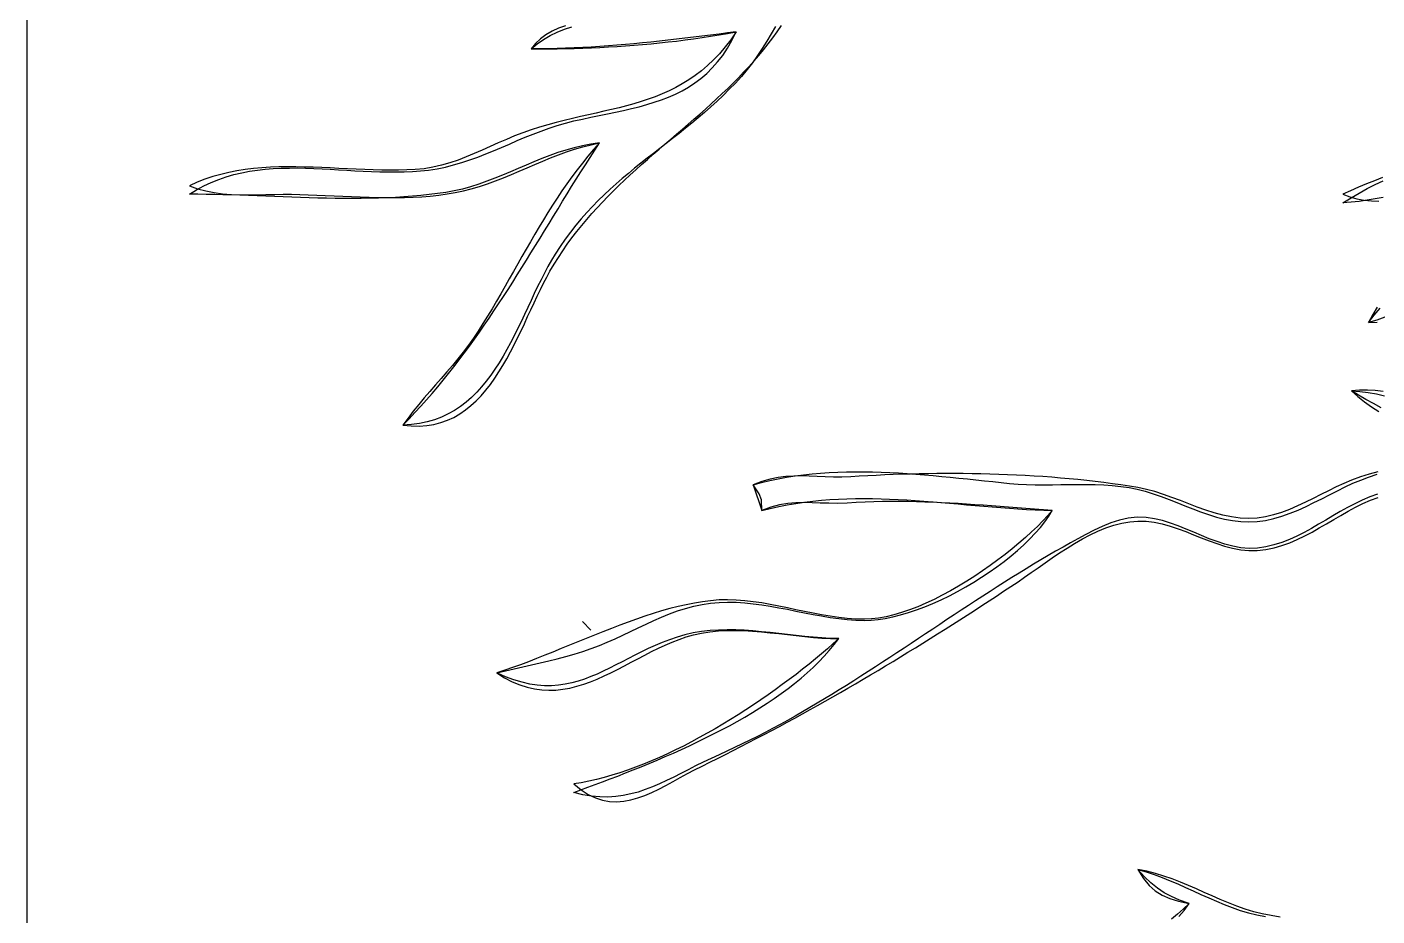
# Model space of a CAD drawing. Extents: x 0 to 411, y 0 to 483.
# Drawn here: x 0 to 158, y 261.5 to 365.6 of the extents above; entities that cross this region are included whole.
import ezdxf

# ---------------------------------------------------------------- set-up
doc = ezdxf.new("R2010")
doc.units = 0
for name, color, linetype in [('C18', 18, 'CONTINUOUS'), ('C59', 59, 'CONTINUOUS'), ('C7', 7, 'CONTINUOUS')]:
    doc.layers.add(name, color=color, linetype=linetype)

msp = doc.modelspace()

# ---------------------------------------------------------------- linework, layer by layer
at = {"layer": 'C18'}
for points in [[(0, 483), (0, 116)], [(87.5844, 365.619), (87.0973, 364.7549), (86.5889, 363.8996), (86.0559, 363.0541), (85.495, 362.2197), (84.9029, 361.3974), (84.2763, 360.5883), (83.6119, 359.7937), (82.9066, 359.0146), (82.1977, 358.2805), (81.4808, 357.5712), (80.7568, 356.8846), (80.0267, 356.2184), (79.2912, 355.5706), (78.5514, 354.939), (77.808, 354.3213), (77.0621, 353.7155), (76.3145, 353.1193), (75.566, 352.5306), (74.8177, 351.9473), (74.0703, 351.3672), (73.3249, 350.788), (72.5822, 350.2077), (71.8433, 349.6241), (71.1089, 349.035), (70.3801, 348.4383), (69.6576, 347.8317), (68.9424, 347.2132), (68.2354, 346.5805), (67.5375, 345.9315), (66.8496, 345.2641), (66.1726, 344.576), (65.5074, 343.8651), (64.8549, 343.1293), (64.2159, 342.3663), (63.5914, 341.5741), (62.9824, 340.7504), (62.3896, 339.8931), (61.814, 339), (61.384, 338.284), (60.9662, 337.5432), (60.5585, 336.7805), (60.1589, 335.9991), (59.7652, 335.202), (59.3756, 334.3924), (58.9879, 333.5732), (58.6001, 332.7476), (58.2103, 331.9186), (57.8163, 331.0893), (57.4162, 330.2628), (57.0079, 329.4422), (56.5894, 328.6306), (56.1587, 327.8309), (55.7136, 327.0463), (55.2524, 326.28), (54.7727, 325.5348), (54.2728, 324.814), (53.7504, 324.1206), (53.2036, 323.4577), (52.6304, 322.8283), (52.0287, 322.2356), (51.3966, 321.6826), (50.7319, 321.1723), (50.0326, 320.708), (49.2968, 320.2925), (48.5224, 319.9291), (47.7073, 319.6208), (46.8495, 319.3706), (45.9471, 319.1817), (44.9979, 319.0571), (44, 319), (44.7085, 319.7218), (45.4044, 320.4532), (46.0883, 321.1939), (46.7606, 321.9435), (47.4216, 322.7017), (48.072, 323.4682), (48.712, 324.2425), (49.3423, 325.0245), (49.9631, 325.8136), (50.575, 326.6097), (51.1784, 327.4123), (51.7737, 328.221), (52.3615, 329.0357), (52.9421, 329.8559), (53.516, 330.6812), (54.0837, 331.5114), (54.6455, 332.3461), (55.2021, 333.1849), (55.7537, 334.0275), (56.3008, 334.8737), (56.844, 335.7229), (57.3836, 336.575), (57.9201, 337.4294), (58.4539, 338.286), (58.9856, 339.1444), (59.5154, 340.0042), (60.044, 340.8651), (60.5717, 341.7267), (61.099, 342.5887), (61.6263, 343.4508), (62.1541, 344.3126), (62.6828, 345.1738), (63.2129, 346.034), (63.7448, 346.8929), (64.279, 347.7502), (64.816, 348.6055), (65.3561, 349.4584), (65.8998, 350.3087), (66.4476, 351.156), (67, 352), (65.9919, 351.8676), (65.0021, 351.6828), (64.0284, 351.4513), (63.0689, 351.1792), (62.1215, 350.8722), (61.1842, 350.5363), (60.255, 350.1774), (59.3318, 349.8012), (58.4127, 349.4138), (57.4956, 349.0209), (56.5786, 348.6286), (55.6595, 348.2426), (54.7364, 347.8688), (53.8072, 347.5132), (52.87, 347.1815), (51.9227, 346.8798), (50.9632, 346.6139), (49.9897, 346.3896), (49, 346.2129), (48.0349, 346.0763), (47.0634, 345.9568), (46.0858, 345.8535), (45.1025, 345.7656), (44.1141, 345.6921), (43.1208, 345.6323), (42.1233, 345.5852), (41.1219, 345.5499), (40.117, 345.5256), (39.1092, 345.5113), (38.0988, 345.5063), (37.0862, 345.5097), (36.072, 345.5205), (35.0566, 345.5379), (34.0403, 345.5611), (33.0237, 345.5891), (32.0072, 345.621), (30.9912, 345.6561), (29.9761, 345.6934), (28.9625, 345.732), (27.9507, 345.7711), (26.9411, 345.8098), (25.9343, 345.8472), (24.9307, 345.8825), (23.9307, 345.9147), (22.9347, 345.9431), (21.9432, 345.9666), (20.9566, 345.9846), (19.9754, 345.996), (19, 346), (19.8427, 346.5215), (20.6973, 346.9838), (21.5631, 347.3901), (22.4395, 347.7436), (23.3259, 348.0473), (24.2217, 348.3047), (25.1263, 348.5187), (26.0392, 348.6927), (26.9597, 348.8297), (27.8872, 348.9331), (28.8212, 349.0059), (29.761, 349.0515), (30.7061, 349.0729), (31.6558, 349.0733), (32.6096, 349.0561), (33.5669, 349.0243), (34.5271, 348.9811), (35.4895, 348.9297), (36.4536, 348.8734), (37.4188, 348.8153), (38.3845, 348.7585), (39.3501, 348.7064), (40.315, 348.6621), (41.2786, 348.6287), (42.2404, 348.6095), (43.1996, 348.6077), (44.1558, 348.6264), (45.1083, 348.6689), (46.0566, 348.7383), (47, 348.8379), (47.9884, 348.9866), (48.9632, 349.1844), (49.9261, 349.4258), (50.8786, 349.7054), (51.8222, 350.0177), (52.7585, 350.3572), (53.6892, 350.7186), (54.6157, 351.0963), (55.5397, 351.4849), (56.4627, 351.879), (57.3863, 352.2731), (58.312, 352.6618), (59.2415, 353.0396), (60.1763, 353.4011), (61.118, 353.7408), (62.0681, 354.0533), (63.0282, 354.3331), (64, 354.5748), (64.9969, 354.794), (65.9842, 355.0021), (66.9608, 355.2033), (67.9254, 355.4016), (68.877, 355.601), (69.8145, 355.8056), (70.7367, 356.0194), (71.6426, 356.2466), (72.531, 356.4911), (73.4008, 356.757), (74.2509, 357.0484), (75.0801, 357.3693), (75.8874, 357.7238), (76.6717, 358.116), (77.4317, 358.5498), (78.1665, 359.0294), (78.8748, 359.5588), (79.5557, 360.1421), (80.2078, 360.7832), (80.8303, 361.4864), (81.4218, 362.2556), (81.9813, 363.0949), (82.5078, 364.0083), (83, 365), (81.9957, 364.873), (80.9934, 364.7469), (79.9929, 364.6219), (78.9938, 364.4986), (77.9961, 364.3772), (76.9995, 364.2583), (76.0037, 364.1422), (75.0086, 364.0293), (74.0139, 363.9201), (73.0195, 363.8149), (72.0251, 363.7143), (71.0304, 363.6185), (70.0354, 363.528), (69.0397, 363.4432), (68.0431, 363.3645), (67.0455, 363.2924), (66.0466, 363.2272), (65.0462, 363.1694), (64.044, 363.1193), (63.04, 363.0775), (62.0337, 363.0442), (61.0251, 363.0199), (60.0139, 363.005), (59, 363), (59.7023, 363.5991), (60.4456, 364.1242), (61.2266, 364.5808), (62.0423, 364.9744), (62.8897, 365.3104), (63.7654, 365.5944)], [(158.7301, 345.6358), (157.7998, 345.4525), (156.8625, 345.2935), (155.9173, 345.1625), (154.9634, 345.0633), (154, 345), (154.9573, 345.5894), (155.9083, 346.1408), (156.8539, 346.6554), (157.7947, 347.1346), (158.7315, 347.5797)], [(158.8993, 331.6114), (157.9754, 331.2682), (157, 331), (157.6779, 331.8583), (158.3701, 332.6759)], [(158.4954, 321.0271), (157.5868, 321.4976), (156.6975, 321.98), (155.8333, 322.4792), (155, 323), (156.0002, 322.9351), (156.982, 322.8151), (157.947, 322.6444), (158.8966, 322.4276)], [(158.0667, 310.9077), (157.1573, 310.5842), (156.2681, 310.2096), (155.3959, 309.7927), (154.5372, 309.3425), (153.6886, 308.8678), (152.8466, 308.3775), (152.0077, 307.8806), (151.1686, 307.3859), (150.3259, 306.9022), (149.476, 306.4386), (148.6156, 306.0038), (147.7412, 305.6068), (146.8494, 305.2565), (145.9368, 304.9617), (145, 304.7314), (143.9999, 304.5879), (143.0223, 304.5634), (142.0642, 304.6426), (141.1226, 304.8105), (140.1945, 305.0518), (139.2769, 305.3515), (138.3669, 305.6944), (137.4615, 306.0654), (136.5576, 306.4493), (135.6523, 306.8311), (134.7426, 307.1955), (133.8255, 307.5275), (132.898, 307.8119), (131.9571, 308.0335), (131, 308.1774), (129.9267, 308.211), (128.8758, 308.1022), (127.8465, 307.873), (126.8381, 307.5453), (125.85, 307.1409), (124.8814, 306.6819), (123.9316, 306.1901), (123, 305.6875), (122.1264, 305.2085), (121.2564, 304.7221), (120.3897, 304.2285), (119.5263, 303.7281), (118.6659, 303.2214), (117.8084, 302.7087), (116.9535, 302.1903), (116.1011, 301.6668), (115.2509, 301.1383), (114.4029, 300.6055), (113.5567, 300.0685), (112.7123, 299.5279), (111.8695, 298.9839), (111.028, 298.437), (110.1877, 297.8875), (109.3484, 297.3359), (108.5098, 296.7825), (107.6719, 296.2277), (106.8345, 295.6719), (105.9973, 295.1155), (105.1602, 294.5588), (104.3229, 294.0022), (103.4854, 293.4461), (102.6474, 292.891), (101.8087, 292.3371), (100.9691, 291.7849), (100.1285, 291.2347), (99.2867, 290.687), (98.4435, 290.1421), (97.5987, 289.6003), (96.7521, 289.0622), (95.9036, 288.528), (95.0529, 287.9981), (94.1999, 287.473), (93.3444, 286.953), (92.4862, 286.4384), (91.6251, 285.9298), (90.7609, 285.4274), (89.8935, 284.9316), (89.0226, 284.4429), (88.1482, 283.9616), (87.2699, 283.4881), (86.3876, 283.0227), (85.5012, 282.5659), (84.6104, 282.118), (83.7151, 281.6795), (82.815, 281.2506), (81.91, 280.8318), (81, 280.4236), (80.0591, 279.9942), (79.146, 279.5541), (78.2565, 279.1089), (77.3867, 278.6645), (76.5327, 278.2266), (75.6905, 277.801), (74.856, 277.3933), (74.0253, 277.0094), (73.1944, 276.6551), (72.3593, 276.3359), (71.5162, 276.0578), (70.6608, 275.8265), (69.7894, 275.6477), (68.8979, 275.5271), (67.9824, 275.4706), (67.0388, 275.4839), (66.0632, 275.5727), (65.0515, 275.7428), (64, 276), (64.8105, 276.2988), (65.6411, 276.6066), (66.4903, 276.9234), (67.3563, 277.2494), (68.2377, 277.5847), (69.1328, 277.9295), (70.04, 278.2837), (70.9577, 278.6477), (71.8844, 279.0215), (72.8184, 279.4052), (73.7582, 279.799), (74.7022, 280.203), (75.6487, 280.6174), (76.5963, 281.0422), (77.5432, 281.4776), (78.4879, 281.9237), (79.4289, 282.3807), (80.3644, 282.8487), (81.293, 283.3278), (82.213, 283.8181), (83.1228, 284.3198), (84.0209, 284.833), (84.9057, 285.3578), (85.7755, 285.8945), (86.6288, 286.443), (87.464, 287.0035), (88.2795, 287.5762), (89.0737, 288.1611), (89.8449, 288.7585), (90.5917, 289.3684), (91.3124, 289.991), (92.0055, 290.6264), (92.6693, 291.2747), (93.3022, 291.9361), (93.9027, 292.6107), (94.4691, 293.2986), (95, 294), (94.013, 294.0246), (93.0199, 294.0785), (92.0217, 294.1562), (91.0191, 294.2523), (90.0131, 294.3612), (89.0043, 294.4773), (87.9938, 294.5954), (86.9824, 294.7097), (85.9708, 294.8149), (84.9601, 294.9054), (83.9509, 294.9758), (82.9442, 295.0205), (81.9409, 295.034), (80.9417, 295.0109), (79.9475, 294.9456), (78.9593, 294.8327), (77.9777, 294.6667), (77.0038, 294.4421), (76.0863, 294.178), (75.2002, 293.8817), (74.3427, 293.5579), (73.5109, 293.2115), (72.702, 292.8472), (71.9131, 292.4698), (71.1416, 292.0842), (70.3846, 291.695), (69.6391, 291.3071), (68.9025, 290.9252), (68.1719, 290.5542), (67.4445, 290.1989), (66.7175, 289.8639), (65.988, 289.5542), (65.2533, 289.2745), (64.5104, 289.0295), (63.7567, 288.8242), (62.9892, 288.6631), (62.2053, 288.5513), (61.4019, 288.4933), (60.5764, 288.4941), (59.7259, 288.5584), (58.8476, 288.691), (57.9387, 288.8966), (56.9963, 289.1802), (56.0177, 289.5463), (55, 290), (56.0148, 290.2436), (57.0278, 290.477), (58.0389, 290.7045), (59.0476, 290.9303), (60.0536, 291.159), (61.0568, 291.3949), (62.0569, 291.6424), (63.0535, 291.9059), (64.0464, 292.1898), (65.0353, 292.4984), (66.0199, 292.8362), (67, 293.2075), (67.9135, 293.5867), (68.8225, 293.9897), (69.7286, 294.4095), (70.6337, 294.8392), (71.5394, 295.2719), (72.4473, 295.7007), (73.3593, 296.1186), (74.2771, 296.5187), (75.2023, 296.8942), (76.1366, 297.2381), (77.0818, 297.5436), (78.0397, 297.8035), (79.0118, 298.0112), (80, 298.1597), (80.9972, 298.2461), (81.9953, 298.2764), (82.9942, 298.2568), (83.9938, 298.1933), (84.9939, 298.0921), (85.9946, 297.9593), (86.9956, 297.801), (87.9968, 297.6235), (88.9982, 297.4327), (89.9996, 297.2348), (91.001, 297.036), (92.0022, 296.8424), (93.0031, 296.6601), (94.0037, 296.4952), (95.0037, 296.3539), (96.0032, 296.2423), (97.002, 296.1665), (98, 296.1327), (98.7836, 296.1533), (99.6037, 296.23), (100.4563, 296.3604), (101.3371, 296.5419), (102.2422, 296.7719), (103.1674, 297.048), (104.1086, 297.3676), (105.0618, 297.7281), (106.0228, 298.1272), (106.9876, 298.5621), (107.9521, 299.0304), (108.9121, 299.5295), (109.8636, 300.057), (110.8025, 300.6103), (111.7248, 301.1869), (112.6262, 301.7842), (113.5028, 302.3997), (114.3504, 303.0309), (115.1649, 303.6753), (115.9423, 304.3302), (116.6784, 304.9933), (117.3692, 305.6619), (118.0106, 306.3336), (118.5984, 307.0057), (119.1287, 307.6759), (119.5972, 308.3415), (120, 309), (118.953, 309.0721), (117.9185, 309.1466), (116.8953, 309.2227), (115.8823, 309.2997), (114.8782, 309.3769), (113.882, 309.4534), (112.8926, 309.5286), (111.9088, 309.6016), (110.9294, 309.6718), (109.9533, 309.7384), (108.9794, 309.8006), (108.0066, 309.8577), (107.0337, 309.909), (106.0595, 309.9537), (105.083, 309.991), (104.103, 310.0203), (103.1183, 310.0407), (102.1278, 310.0515), (101.1304, 310.052), (100.125, 310.0414), (99.1104, 310.019), (98.0854, 309.984), (97.049, 309.9357), (96, 309.8734), (94.8927, 309.8302), (93.847, 309.8366), (92.8486, 309.8703), (91.8834, 309.9091), (90.9374, 309.9306), (89.9963, 309.9126), (89.0462, 309.8328), (88.0728, 309.669), (87.0621, 309.3988), (86, 309), (85.9597, 310.2477), (85.6973, 310.9643), (85, 312), (85.9666, 312.2606), (86.9394, 312.4934), (87.9179, 312.6993), (88.9017, 312.8795), (89.8905, 313.0351), (90.8837, 313.1673), (91.881, 313.277), (92.882, 313.3655), (93.8862, 313.4338), (94.8933, 313.483), (95.9028, 313.5143), (96.9143, 313.5287), (97.9275, 313.5274), (98.9418, 313.5115), (99.957, 313.482), (100.9725, 313.4401), (101.988, 313.3869), (103.0031, 313.3235), (104.0173, 313.2511), (105.0302, 313.1706), (106.0415, 313.0833), (107.0507, 312.9901), (108.0574, 312.8924), (109.0612, 312.791), (110.0617, 312.6873), (111.0584, 312.5821), (112.0511, 312.4768), (113.0391, 312.3723), (114.0222, 312.2698), (115, 312.1705), (115.9964, 312.0884), (116.9953, 312.0372), (117.9963, 312.011), (118.9988, 312.0038), (120.0023, 312.0098), (121.0064, 312.0229), (122.0106, 312.0373), (123.0143, 312.0469), (124.0171, 312.046), (125.0185, 312.0284), (126.018, 311.9884), (127.015, 311.92), (128.0092, 311.8173), (129, 311.6743), (129.9401, 311.4858), (130.8751, 311.2422), (131.806, 310.9536), (132.7336, 310.63), (133.659, 310.2815), (134.5831, 309.9184), (135.5069, 309.5507), (136.4313, 309.1885), (137.3573, 308.8419), (138.2858, 308.5211), (139.2178, 308.2361), (140.1543, 307.9971), (141.0962, 307.8143), (142.0444, 307.6977), (143, 307.6574), (143.9853, 307.7057), (144.9593, 307.8415), (145.9228, 308.0544), (146.8769, 308.3342), (147.8224, 308.6707), (148.7601, 309.0537), (149.691, 309.473), (150.6159, 309.9183), (151.5359, 310.3794), (152.4517, 310.8461), (153.3642, 311.3082), (154.2744, 311.7554), (155.1832, 312.1776), (156.0914, 312.5644), (157, 312.9058), (158.0335, 313.2306)], [(134.7925, 261.4998), (135.4249, 262.2108), (136, 263), (134.9041, 263.4002), (133.9436, 263.8186), (133.0848, 264.2783), (132.2945, 264.803), (131.5392, 265.4159), (130.7855, 266.1404), (130, 267), (130.9676, 266.7143), (131.9174, 266.3956), (132.8521, 266.0493), (133.7747, 265.6803), (134.688, 265.294), (135.5948, 264.8955), (136.498, 264.4901), (137.4004, 264.0828), (138.3048, 263.6789), (139.2141, 263.2836), (140.1312, 262.9021), (141.0589, 262.5396), (142, 262.2013), (142.9639, 261.9078), (143.9436, 261.674), (144.9364, 261.4894)]]:
    msp.add_lwpolyline(points, dxfattribs=at)
at = {"layer": 'C59'}
msp.add_lwpolyline([(65, 296), (66, 295), (65, 296)], dxfattribs=at)
at = {"layer": 'C7'}
for points in [[(63.0411, 365.7226), (62.2219, 365.4218), (61.4531, 365.067), (60.7407, 364.6529), (60.0904, 364.1739), (59.5082, 363.6247), (59, 363), (60.0161, 363.0026), (61.0293, 363.0108), (62.0398, 363.0246), (63.0477, 363.0444), (64.0534, 363.0702), (65.057, 363.1024), (66.0587, 363.1411), (67.0588, 363.1865), (68.0573, 363.2389), (69.0546, 363.2984), (70.0508, 363.3653), (71.0462, 363.4398), (72.041, 363.522), (73.0353, 363.6123), (74.0294, 363.7107), (75.0234, 363.8175), (76.0177, 363.933), (77.0123, 364.0573), (78.0075, 364.1906), (79.0036, 364.3331), (80.0006, 364.4851), (80.9989, 364.6468), (81.9986, 364.8183), (83, 365), (82.3585, 364.0817), (81.7017, 363.2321), (81.0299, 362.4474), (80.3433, 361.7244), (79.6421, 361.0595), (78.9264, 360.4493), (78.1966, 359.8903), (77.4529, 359.3789), (76.6954, 358.9119), (75.9244, 358.4857), (75.1401, 358.0968), (74.3427, 357.7418), (73.5325, 357.4172), (72.7096, 357.1195), (71.8743, 356.8454), (71.0269, 356.5912), (70.1674, 356.3536), (69.2962, 356.1291), (68.4135, 355.9142), (67.5194, 355.7055), (66.6143, 355.4994), (65.6982, 355.2926), (64.7716, 355.0816), (63.8344, 354.8628), (62.8871, 354.6329), (61.9298, 354.3884), (60.9626, 354.1258), (59.986, 353.8416), (59, 353.5324), (58.0206, 353.1912), (57.0568, 352.8175), (56.105, 352.4198), (55.1618, 352.0067), (54.2235, 351.5865), (53.2868, 351.1677), (52.348, 350.7589), (51.4037, 350.3685), (50.4503, 350.0051), (49.4844, 349.677), (48.5023, 349.3927), (47.5006, 349.1609), (46.4758, 348.9898), (45.4243, 348.8881), (44.4572, 348.842), (43.4822, 348.8179), (42.5003, 348.813), (41.5121, 348.8244), (40.5186, 348.8492), (39.5206, 348.8846), (38.5188, 348.9277), (37.5143, 348.9757), (36.5077, 349.0257), (35.5, 349.0747), (34.4919, 349.12), (33.4844, 349.1588), (32.4781, 349.188), (31.4741, 349.2049), (30.473, 349.2066), (29.4758, 349.1903), (28.4833, 349.1531), (27.4963, 349.092), (26.5157, 349.0043), (25.5423, 348.8871), (24.5769, 348.7376), (23.6203, 348.5527), (22.6735, 348.3298), (21.7372, 348.066), (20.8123, 347.7583), (19.8996, 347.4039), (19, 347), (19.9468, 346.6518), (20.9123, 346.3866), (21.8937, 346.1937), (22.8883, 346.0627), (23.8936, 345.9832), (24.9069, 345.9447), (25.9255, 345.9367), (26.9468, 345.9486), (27.968, 345.9702), (28.9866, 345.9908), (30, 346), (30.956, 345.9928), (31.9272, 345.9729), (32.912, 345.9426), (33.9085, 345.9045), (34.9153, 345.861), (35.9307, 345.8143), (36.953, 345.7671), (37.9806, 345.7217), (39.0118, 345.6805), (40.045, 345.646), (41.0785, 345.6206), (42.1108, 345.6067), (43.1401, 345.6067), (44.1648, 345.6231), (45.1833, 345.6583), (46.1939, 345.7146), (47.1949, 345.7947), (48.1849, 345.9007), (49.162, 346.0353), (50.1246, 346.2008), (51.0712, 346.3996), (52, 346.6342), (52.9626, 346.9189), (53.9116, 347.2351), (54.8491, 347.5775), (55.7773, 347.9407), (56.6985, 348.3195), (57.6149, 348.7086), (58.5286, 349.1027), (59.442, 349.4964), (60.3571, 349.8846), (61.2763, 350.2618), (62.2017, 350.6229), (63.1356, 350.9624), (64.0802, 351.2752), (65.0376, 351.5559), (66.0101, 351.7993), (67, 352), (66.309, 351.2246), (65.6415, 350.4397), (64.9959, 349.6457), (64.3707, 348.843), (63.7646, 348.0323), (63.1759, 347.2139), (62.6033, 346.3884), (62.0453, 345.5562), (61.5004, 344.7178), (60.967, 343.8738), (60.4439, 343.0247), (59.9294, 342.1708), (59.4222, 341.3127), (58.9207, 340.451), (58.4234, 339.586), (57.929, 338.7183), (57.4359, 337.8484), (56.9426, 336.9768), (56.4477, 336.1039), (55.9498, 335.2302), (55.4472, 334.3563), (54.9387, 333.4826), (54.4226, 332.6096), (53.8976, 331.7379), (53.3621, 330.8678), (52.8148, 330), (52.2547, 329.1587), (51.6676, 328.3392), (51.0576, 327.5381), (50.4288, 326.752), (49.7852, 325.9778), (49.1309, 325.2122), (48.47, 324.4518), (47.8065, 323.6933), (47.1445, 322.9336), (46.4882, 322.1692), (45.8415, 321.3969), (45.2085, 320.6135), (44.5933, 319.8156), (44, 319), (44.9725, 318.8947), (45.9013, 318.874), (46.7878, 318.9338), (47.6338, 319.0701), (48.441, 319.2788), (49.2109, 319.5561), (49.9452, 319.8977), (50.6457, 320.2999), (51.3139, 320.7584), (51.9515, 321.2694), (52.5601, 321.8287), (53.1415, 322.4325), (53.6973, 323.0766), (54.2291, 323.7571), (54.7386, 324.4699), (55.2275, 325.2111), (55.6973, 325.9766), (56.1499, 326.7624), (56.5867, 327.5645), (57.0096, 328.3788), (57.42, 329.2015), (57.8198, 330.0284), (58.2106, 330.8555), (58.5939, 331.6789), (58.9715, 332.4945), (59.3451, 333.2983), (59.7162, 334.0863), (60.0866, 334.8545), (60.4579, 335.5988), (60.8317, 336.3153), (61.2098, 337), (61.6904, 337.8166), (62.1891, 338.6145), (62.7049, 339.3943), (63.2371, 340.1569), (63.7847, 340.9032), (64.347, 341.6338), (64.9231, 342.3496), (65.5121, 343.0515), (66.1133, 343.7401), (66.7258, 344.4164), (67.3488, 345.081), (67.9813, 345.7349), (68.6227, 346.3787), (69.272, 347.0134), (69.9284, 347.6397), (70.5911, 348.2584), (71.2592, 348.8703), (71.9319, 349.4762), (72.6084, 350.0769), (73.2878, 350.6732), (73.9693, 351.266), (74.6521, 351.856), (75.3352, 352.444), (76.018, 353.0308), (76.6994, 353.6172), (77.3788, 354.2041), (78.0552, 354.7921), (78.7279, 355.3822), (79.3959, 355.9752), (80.0586, 356.5717), (80.7149, 357.1727), (81.3641, 357.7789), (82.0053, 358.3911), (82.6377, 359.0102), (83.2605, 359.6369), (83.8728, 360.272), (84.4739, 360.9164), (85.0627, 361.5708), (85.6386, 362.236), (86.2007, 362.9129), (86.7481, 363.6022), (87.28, 364.3048), (87.7956, 365.0214), (88.294, 365.7528)], [(158.6247, 347.9467), (157.6906, 347.5869), (156.7609, 347.2125), (155.8358, 346.8234), (154.9154, 346.4193), (154, 346), (154.8248, 345.7038), (155.6581, 345.481), (156.4993, 345.3261), (157.3481, 345.2339), (158.2041, 345.1991)], [(158.0304, 332.7878), (157.5004, 331.9141), (157, 331), (158.0094, 331.0459)], [(158.7093, 322.9279), (157.7986, 323.0401), (156.8774, 323.0928), (155.9448, 323.081), (155, 323), (155.7638, 322.3302), (156.5553, 321.7061), (157.371, 321.1216), (158.207, 320.5706)], [(158.087, 313.5288), (157.0803, 313.254), (156.0526, 312.9236), (155, 312.5362), (154.1111, 312.1656), (153.2199, 311.7553), (152.3255, 311.3172), (151.4269, 310.8635), (150.5232, 310.4061), (149.6135, 309.957), (148.6969, 309.5283), (147.7724, 309.1321), (146.8391, 308.7802), (145.8962, 308.4848), (144.9426, 308.258), (143.9775, 308.1116), (143, 308.0578), (141.9767, 308.1035), (140.9622, 308.2391), (139.955, 308.4504), (138.9539, 308.7236), (137.9575, 309.0448), (136.9645, 309.4001), (135.9737, 309.7757), (134.9836, 310.1575), (133.9931, 310.5317), (133.0008, 310.8843), (132.0054, 311.2016), (131.0055, 311.4695), (130, 311.6743), (129.0195, 311.8329), (128.0319, 311.9828), (127.0379, 312.1241), (126.0377, 312.2568), (125.032, 312.3811), (124.021, 312.4971), (123.0053, 312.6049), (121.9853, 312.7046), (120.9615, 312.7965), (119.9343, 312.8805), (118.9042, 312.9568), (117.8717, 313.0256), (116.8371, 313.087), (115.801, 313.141), (114.7638, 313.1879), (113.7259, 313.2277), (112.6879, 313.2605), (111.6501, 313.2866), (110.613, 313.3059), (109.5772, 313.3186), (108.5429, 313.3249), (107.5107, 313.3249), (106.4811, 313.3187), (105.4545, 313.3064), (104.4313, 313.2881), (103.412, 313.264), (102.397, 313.2341), (101.3869, 313.1987), (100.382, 313.1578), (99.3829, 313.1116), (98.3899, 313.0601), (97.4035, 313.0036), (96.4243, 312.9421), (95.3836, 312.899), (94.3838, 312.8995), (93.4176, 312.9284), (92.4773, 312.9708), (91.5557, 313.0118), (90.6452, 313.0363), (89.7384, 313.0294), (88.8279, 312.9762), (87.9063, 312.8616), (86.966, 312.6707), (85.9997, 312.3884), (85, 312), (86, 309), (86.9951, 309.2491), (87.9905, 309.47), (88.9862, 309.6639), (89.9822, 309.832), (90.9786, 309.9756), (91.9752, 310.0959), (92.9721, 310.194), (93.9693, 310.2714), (94.9668, 310.3291), (95.9646, 310.3684), (96.9628, 310.3906), (97.9612, 310.3968), (98.9599, 310.3884), (99.9589, 310.3665), (100.9581, 310.3324), (101.9577, 310.2873), (102.9576, 310.2324), (103.9578, 310.169), (104.9582, 310.0983), (105.959, 310.0215), (106.9601, 309.9399), (107.9614, 309.8547), (108.963, 309.7672), (109.9649, 309.6784), (110.9671, 309.5898), (111.9696, 309.5026), (112.9724, 309.4178), (113.9755, 309.3369), (114.9789, 309.261), (115.9825, 309.1913), (116.9864, 309.1292), (117.9907, 309.0757), (118.9952, 309.0323), (120, 309), (119.4691, 308.3979), (118.8858, 307.7777), (118.2536, 307.1425), (117.5758, 306.496), (116.8557, 305.8414), (116.0969, 305.1822), (115.3027, 304.5217), (114.4764, 303.8635), (113.6215, 303.2108), (112.7414, 302.5672), (111.8395, 301.936), (110.9191, 301.3206), (109.9837, 300.7244), (109.0367, 300.1509), (108.0814, 299.6034), (107.1213, 299.0853), (106.1597, 298.6001), (105.2, 298.1512), (104.2457, 297.742), (103.3001, 297.3759), (102.3666, 297.0562), (101.4487, 296.7865), (100.5496, 296.57), (99.6729, 296.4103), (98.8219, 296.3107), (98, 296.2747)], [(98, 296.2746), (96.9989, 296.2963), (95.9979, 296.3648), (94.9969, 296.4736), (93.996, 296.616), (92.9952, 296.7855), (91.9945, 296.9754), (90.9939, 297.1792), (89.9934, 297.3902), (88.9931, 297.6018), (87.993, 297.8075), (86.993, 298.0006), (85.9933, 298.1745), (84.9938, 298.3226), (83.9945, 298.4384), (82.9954, 298.5153), (81.9966, 298.5465), (80.9981, 298.5256), (80, 298.446), (79.0617, 298.3238), (78.1158, 298.167), (77.1627, 297.9779), (76.2034, 297.7589), (75.2385, 297.5122), (74.2687, 297.2401), (73.2949, 296.9449), (72.3178, 296.6289), (71.338, 296.2944), (70.3563, 295.9437), (69.3736, 295.579), (68.3904, 295.2028), (67.4076, 294.8172), (66.4259, 294.4246), (65.446, 294.0272), (64.4687, 293.6274), (63.4947, 293.2275), (62.5248, 292.8297), (61.5597, 292.4363), (60.6, 292.0497), (59.6467, 291.6721), (58.7004, 291.3058), (57.7618, 290.9532), (56.8317, 290.6165), (55.9108, 290.298), (55, 290), (55.9035, 289.4307), (56.7938, 288.9632), (57.6718, 288.5918), (58.5383, 288.3112), (59.3941, 288.1157), (60.24, 287.9999), (61.0767, 287.9583), (61.9053, 287.9852), (62.7264, 288.0753), (63.5408, 288.223), (64.3495, 288.4228), (65.1531, 288.6691), (65.9526, 288.9564), (66.7488, 289.2794), (67.5424, 289.6323), (68.3343, 290.0097), (69.1253, 290.4061), (69.9162, 290.816), (70.7078, 291.2338), (71.501, 291.6541), (72.2966, 292.0712), (73.0953, 292.4798), (73.8981, 292.8743), (74.7057, 293.2492), (75.5189, 293.5989), (76.3386, 293.918), (77.1656, 294.2008), (78.0007, 294.4421), (78.9589, 294.6572), (79.9303, 294.8113), (80.913, 294.9106), (81.9057, 294.9613), (82.9068, 294.9696), (83.9146, 294.9415), (84.9276, 294.8833), (85.9443, 294.8011), (86.963, 294.7011), (87.9822, 294.5895), (89.0004, 294.4724), (90.016, 294.3559), (91.0274, 294.2464), (92.0331, 294.1498), (93.0314, 294.0725), (94.0209, 294.0204), (95, 294), (94.3531, 293.4161), (93.6823, 292.8262), (92.9886, 292.2312), (92.2729, 291.6323), (91.5363, 291.0305), (90.7799, 290.4271), (90.0046, 289.823), (89.2116, 289.2194), (88.4019, 288.6174), (87.5764, 288.0181), (86.7363, 287.4226), (85.8825, 286.832), (85.0162, 286.2474), (84.1383, 285.6699), (83.2499, 285.1007), (82.352, 284.5407), (81.4457, 283.9912), (80.5319, 283.4532), (79.6118, 282.9279), (78.6864, 282.4163), (77.7566, 281.9195), (76.8236, 281.4387), (75.8884, 280.9749), (74.952, 280.5293), (74.0154, 280.103), (73.0797, 279.697), (72.146, 279.3124), (71.2152, 278.9505), (70.2884, 278.6122), (69.3667, 278.2987), (68.451, 278.0111), (67.5424, 277.7505), (66.642, 277.5179), (65.7507, 277.3146), (64.8697, 277.1416), (64, 277), (64.8485, 276.3069), (65.6905, 275.7671), (66.5267, 275.3699), (67.3581, 275.1042), (68.1856, 274.9593), (69.0101, 274.9241), (69.8325, 274.9878), (70.6537, 275.1396), (71.4746, 275.3684), (72.2962, 275.6635), (73.1192, 276.0138), (73.9448, 276.4086), (74.7736, 276.837), (75.6068, 277.2879), (76.4451, 277.7506), (77.2894, 278.2142), (78.1407, 278.6677), (79, 279.1003), (79.913, 279.5453), (80.8245, 279.9945), (81.7344, 280.448), (82.6428, 280.9055), (83.5496, 281.3671), (84.4549, 281.8327), (85.3586, 282.3021), (86.2607, 282.7754), (87.1612, 283.2525), (88.0603, 283.7332), (88.9577, 284.2176), (89.8536, 284.7056), (90.7479, 285.1971), (91.6406, 285.692), (92.5318, 286.1902), (93.4214, 286.6918), (94.3095, 287.1965), (95.196, 287.7045), (96.0809, 288.2155), (96.9642, 288.7295), (97.846, 289.2465), (98.7262, 289.7664), (99.6048, 290.2891), (100.4819, 290.8146), (101.3574, 291.3428), (102.2313, 291.8735), (103.1037, 292.4068), (103.9745, 292.9426), (104.8437, 293.4809), (105.7113, 294.0214), (106.5774, 294.5643), (107.4419, 295.1093), (108.3048, 295.6565), (109.1661, 296.2058), (110.0258, 296.7571), (110.884, 297.3103), (111.7406, 297.8654), (112.5957, 298.4223), (113.4491, 298.9809), (114.301, 299.5412), (115.1512, 300.1031), (116, 300.6666), (116.7557, 301.1793), (117.5351, 301.7227), (118.3364, 302.288), (119.1581, 302.8669), (119.9984, 303.4507), (120.8557, 304.0308), (121.7283, 304.5988), (122.6147, 305.1461), (123.5131, 305.6641), (124.4218, 306.1443), (125.3393, 306.5782), (126.2639, 306.9572), (127.1939, 307.2727), (128.1277, 307.5162), (129.0636, 307.6792), (130, 307.7531), (130.9743, 307.7302), (131.9297, 307.6154), (132.869, 307.4231), (133.7954, 307.1678), (134.7118, 306.8639), (135.6213, 306.5256), (136.5269, 306.1676), (137.4316, 305.8041), (138.3384, 305.4496), (139.2504, 305.1186), (140.1705, 304.8253), (141.1019, 304.5842), (142.0475, 304.4098), (143.0104, 304.3164), (143.9935, 304.3185), (145, 304.4305), (145.9537, 304.6306), (146.8813, 304.8989), (147.7862, 305.2265), (148.6718, 305.6044), (149.5416, 306.0238), (150.399, 306.4757), (151.2476, 306.9511), (152.0906, 307.4412), (152.9316, 307.9371), (153.7741, 308.4298), (154.6213, 308.9104), (155.4769, 309.37), (156.3443, 309.7997), (157.2268, 310.1906), (158.1279, 310.5336)], [(146.655, 261.4299), (145.6105, 261.5904), (144.5796, 261.7892), (143.5665, 262.0363), (142.5756, 262.3418), (141.5842, 262.7025), (140.6146, 263.0871), (139.662, 263.4889), (138.7214, 263.9013), (137.7881, 264.3177), (136.8571, 264.7315), (135.9237, 265.1361), (134.983, 265.5249), (134.0301, 265.8913), (133.0602, 266.2285), (132.0684, 266.5302), (131.05, 266.7895), (130, 267), (130.6663, 265.9553), (131.3395, 265.1277), (132.0537, 264.4817), (132.8428, 263.9816), (133.7408, 263.5917), (134.7819, 263.2764), (136, 263), (135.346, 262.3689), (134.6602, 261.7625), (133.9442, 261.1795)]]:
    msp.add_lwpolyline(points, dxfattribs=at)

doc.saveas('drawing.dxf')
